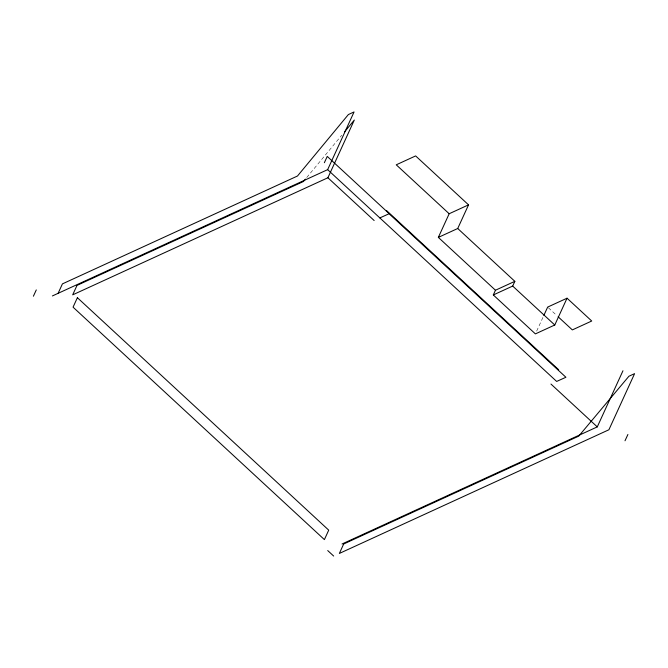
<?xml version="1.0" encoding="UTF-8"?>
<svg xmlns="http://www.w3.org/2000/svg" width="668" height="668" viewBox="0 0 668 668"><rect width="100%" height="100%" fill="white"/><g stroke="black" fill="none" stroke-linecap="round" stroke-linejoin="round"><path stroke-width="0.5" stroke-dasharray="3.34 2.5" d="M536.663 331.119L543.435 316.331M306.729 177.521L341.757 135.212M548.411 307.773L556.636 315.388"/><path stroke-width="1" d="M33.4 296.216L36.289 289.912M58.099 293.336L62.433 283.875L297.485 176.018L348.379 114.554L354.065 111.94L327.646 169.647L52.405 295.941M324.356 162.716L327.245 156.412L389.143 213.651M305.401 179.116L303.422 181.512L77.012 285.395L72.678 294.855L327.896 177.755L354.316 120.048L344.404 132.022M438.342 237.399L457.722 228.506L514.844 281.337L495.464 290.229L438.342 237.399L449.172 213.743L468.544 204.859L415.63 155.92L396.249 164.812L449.172 213.743M457.722 228.506L468.544 204.859M558.131 316.766L572.342 329.909L591.723 321.016L567.04 298.195L554.774 324.999L535.394 333.891L493.301 294.955L495.464 290.229M493.301 294.955L512.682 286.071L514.844 281.337M543.852 315.405L547.668 307.088L567.04 298.195M342.058 543.986L597.275 426.885L622.968 370.757M625.014 440.78L627.903 434.476M379.841 217.918L389.102 213.735L565.913 377.261L556.661 381.445L327.646 169.647M512.682 286.071L554.774 324.999M386.647 210.654L558.657 369.73M327.896 177.755L374.155 220.532M550.966 384.058L597.275 426.885M327.721 550.566L333.666 556.06M77.388 297.703L73.054 307.163L324.397 539.61L328.723 530.15L77.388 297.703M343.686 543.986L339.352 553.446L608.899 429.766L634.6 373.637L628.914 376.243L578.739 436.129L343.686 543.986"/></g></svg>
